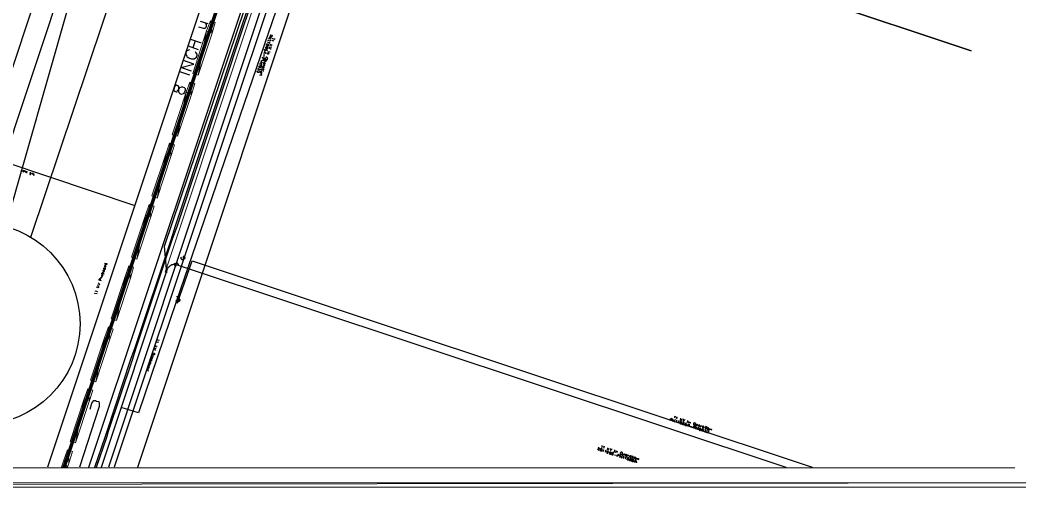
# Model space of a CAD drawing. Header units: inches. Extents: x 5 to 844, y 8 to 596.
# Drawn here: x 483.5 to 722.6, y 8.1 to 119.9 of the extents above; entities that cross this region are included whole.
import ezdxf

# ---------------------------------------------------------------- set-up
doc = ezdxf.new("R2010")
doc.units = ezdxf.units.IN
doc.header["$MEASUREMENT"] = 0
doc.layers.add('PDF_Geometry', color=7, linetype='Continuous')

msp = doc.modelspace()

# ---------------------------------------------------------------- linework, layer by layer
at = {"layer": 'PDF_Geometry', "lineweight": 25}
for points in [[(641.43, 591.67), (469.15, 70.85)], [(486.12, 67.9), (662, 591.67)], [(711.15, 112.49), (561.46, 162.39), (645.41, 414.77), (735.02, 384.94), (645.41, 414.77), (696.84, 569.04), (735.02, 556.32), (696.84, 569.04), (704.29, 591.67)], [(511.7, 12.87), (561.46, 162.39), (711.15, 112.49)], [(526.62, 119.58), (528.42, 119.07)], [(526.62, 119.58), (528.42, 119.07)], [(526.23, 118.29), (527.39, 117.91), (527.77, 117.91), (528.03, 118.17), (528.16, 118.42), (528.16, 118.81), (527.9, 119.19)], [(526.23, 118.29), (527.39, 117.91), (527.77, 117.91), (528.03, 118.17), (528.16, 118.42), (528.16, 118.81), (527.9, 119.19)], [(524.3, 115.34), (526.87, 114.44)], [(524.3, 115.34), (526.87, 114.44)], [(524.95, 113.28), (525.46, 114.95)], [(524.95, 113.28), (525.46, 114.95)], [(543.33, 115.08), (543.33, 114.95), (543.33, 114.82), (542.82, 114.95)], [(543.33, 115.59), (542.94, 115.34)], [(543.07, 115.85), (543.59, 115.59)], [(543.33, 116.37), (543.84, 116.24), (543.72, 115.98), (543.72, 115.85), (543.59, 115.85), (543.46, 115.98), (543.46, 116.11), (543.59, 116.37)], [(543.46, 115.21), (543.33, 115.72)], [(544.1, 114.95), (544.23, 114.82), (543.72, 114.95)], [(544.36, 115.47), (544.36, 115.34), (544.36, 115.21), (543.84, 115.47)], [(524.05, 112.77), (523.79, 112.64), (523.53, 112.51), (523.27, 112.38), (523.15, 111.87), (523.15, 111.61), (523.4, 111.22), (523.53, 111.09), (523.92, 110.84), (524.43, 110.58), (524.82, 110.58), (525.2, 110.58), (525.46, 110.84), (525.72, 110.97), (525.85, 111.48), (525.85, 111.74), (525.59, 112.12), (525.46, 112.25)], [(524.05, 112.77), (523.79, 112.64), (523.53, 112.51), (523.27, 112.38), (523.15, 111.87), (523.15, 111.61), (523.4, 111.22), (523.53, 111.09), (523.92, 110.84), (524.43, 110.58), (524.82, 110.58), (525.2, 110.58), (525.46, 110.84), (525.72, 110.97), (525.85, 111.48), (525.85, 111.74), (525.59, 112.12), (525.46, 112.25)], [(526.23, 112.77), (523.79, 113.67)], [(526.23, 112.77), (523.79, 113.67)], [(541.92, 112.38), (542.43, 111.99), (541.79, 111.87)], [(542.56, 112.51), (542.69, 112.77), (542.43, 112.89), (542.43, 112.77), (542.43, 112.64), (542.3, 112.51), (542.17, 112.51), (542.04, 112.64), (542.04, 112.77), (542.17, 112.89), (542.3, 113.02)], [(542.82, 113.28), (542.82, 113.41), (542.69, 113.41), (542.56, 113.28), (542.56, 113.15), (542.43, 113.15), (542.3, 113.15), (542.3, 113.28), (542.3, 113.41), (542.43, 113.54), (542.56, 113.54), (542.56, 113.41), (542.56, 113.28), (542.56, 113.15), (542.56, 113.02), (542.69, 113.02), (542.82, 113.15), (542.82, 113.28)], [(542.94, 113.67), (543.07, 113.92), (542.82, 114.05), (542.82, 113.92), (542.82, 113.79), (542.69, 113.67), (542.56, 113.79), (542.43, 113.92), (542.56, 114.05), (542.56, 114.18), (542.69, 114.18)], [(543.2, 114.57), (543.2, 114.44), (543.2, 114.31), (542.69, 114.57)], [(542.82, 112.38), (543.33, 112.25)], [(543.72, 113.41), (543.07, 113.28), (543.59, 112.89)], [(543.59, 113.92), (543.2, 113.79)], [(543.33, 114.05), (543.84, 113.92)], [(543.59, 113.67), (543.46, 114.05)], [(524.56, 107.62), (521.99, 108.52), (525.07, 109.29), (522.63, 110.19)], [(524.56, 107.62), (521.99, 108.52), (525.07, 109.29), (522.63, 110.19)], [(541.27, 110.32), (541.79, 110.19), (541.14, 110.07), (541.53, 109.68), (541.14, 109.81)], [(541.4, 110.97), (541.92, 110.84), (541.92, 110.45), (541.79, 110.45), (541.66, 110.45), (541.66, 110.58), (541.66, 110.84)], [(541.92, 111.61), (541.79, 111.09)], [(541.92, 110.45), (542.43, 110.19), (542.3, 110.19)], [(542.04, 112.25), (542.04, 111.99)], [(542.43, 110.19), (542.43, 110.07), (542.3, 110.07), (542.3, 109.94), (542.17, 109.94), (542.04, 109.94), (542.04, 110.07), (542.04, 110.19), (542.04, 110.32), (542.17, 110.32)], [(542.82, 110.71), (542.69, 110.84), (542.56, 110.97), (542.43, 110.97), (542.3, 110.84), (542.17, 110.71), (542.17, 110.58), (542.3, 110.58), (542.3, 110.45), (542.43, 110.45), (542.56, 110.45), (542.69, 110.45), (542.69, 110.58), (542.82, 110.71)], [(542.94, 112.12), (542.94, 111.99), (542.94, 111.87), (542.94, 111.74), (542.82, 111.74), (542.56, 111.87)], [(542.69, 112.12), (543.07, 111.99)], [(540.89, 107.62), (540.76, 107.24), (540.63, 107.49), (540.63, 107.37), (540.5, 107.37), (540.37, 107.37), (540.24, 107.49), (540.24, 107.62), (540.37, 107.62), (540.37, 107.75), (540.5, 107.75)], [(541.02, 108.14), (541.02, 107.88), (540.89, 108.14), (540.76, 108.01), (540.76, 107.88), (540.63, 107.88), (540.5, 108.01), (540.5, 108.14), (540.5, 108.27), (540.63, 108.39)], [(541.27, 108.65), (541.27, 108.78), (541.14, 108.91), (541.14, 108.78), (541.02, 108.78), (541.02, 108.65), (540.89, 108.52), (540.76, 108.52), (540.76, 108.65), (540.76, 108.78), (540.76, 108.91), (540.89, 108.91), (540.89, 109.04), (541.02, 108.91), (541.02, 108.78), (541.02, 108.65), (541.02, 108.52), (541.14, 108.52), (541.27, 108.65)], [(541.4, 109.29), (541.4, 109.42), (541.27, 109.55), (541.14, 109.55), (541.02, 109.55), (540.89, 109.42), (540.89, 109.29), (541.02, 109.17), (541.14, 109.04), (541.27, 109.04), (541.4, 109.17), (541.4, 109.29)], [(541.92, 108.01), (541.4, 108.14), (541.27, 108.14), (541.27, 108.01)], [(541.53, 107.75), (541.27, 107.88)], [(541.4, 108.52), (541.79, 108.39), (541.66, 108.39)], [(541.79, 108.39), (541.79, 108.52), (541.92, 108.52), (541.92, 108.65), (541.79, 108.78), (541.66, 108.78), (541.53, 108.78), (541.53, 108.65), (541.53, 108.52), (541.53, 108.39)], [(541.66, 109.17), (542.04, 109.17)], [(541.66, 108.14), (541.66, 107.88)], [(541.66, 107.62), (541.79, 107.62), (541.66, 107.62)], [(542.04, 109.68), (541.92, 109.29), (542.04, 109.29), (542.17, 109.42), (542.17, 109.55), (542.17, 109.68), (542.04, 109.68), (541.92, 109.68), (541.79, 109.68), (541.79, 109.55), (541.79, 109.42)], [(541.92, 109.17), (542.04, 109.04), (542.04, 108.91), (541.92, 108.91)], [(524.17, 106.72), (521.73, 107.49)], [(524.17, 106.72), (521.73, 107.49)], [(541.14, 106.98), (541.27, 106.85), (541.27, 106.72), (541.14, 106.59), (540.89, 106.72)], [(541.4, 107.37), (541.4, 107.49), (541.27, 107.49), (541.14, 107.49), (541.02, 107.37), (541.02, 107.24), (541.14, 107.24), (541.14, 107.11), (541.27, 107.11), (541.4, 107.24), (541.4, 107.37)], [(541.02, 106.98), (541.27, 106.98)], [(520.32, 103.38), (520.32, 102.99), (520.57, 102.87), (520.83, 102.74), (521.09, 102.74), (521.22, 102.99), (521.47, 103.38), (521.73, 103.77), (522.12, 103.89), (522.37, 103.89), (522.76, 103.77), (522.89, 103.64), (523.02, 103.51), (523.02, 102.99), (522.89, 102.61), (522.63, 102.22), (522.5, 102.22), (522.12, 102.09), (521.86, 102.22), (521.6, 102.48), (521.47, 102.74), (521.47, 103.12), (521.47, 103.64), (521.47, 104.02), (521.22, 104.15), (520.96, 104.28), (520.7, 104.15), (520.45, 103.89), (520.32, 103.38)], [(520.32, 103.38), (520.32, 102.99), (520.57, 102.87), (520.83, 102.74), (521.09, 102.74), (521.22, 102.99), (521.47, 103.38), (521.73, 103.77), (522.12, 103.89), (522.37, 103.89), (522.76, 103.77), (522.89, 103.64), (523.02, 103.51), (523.02, 102.99), (522.89, 102.61), (522.63, 102.22), (522.5, 102.22), (522.12, 102.09), (521.86, 102.22), (521.6, 102.48), (521.47, 102.74), (521.47, 103.12), (521.47, 103.64), (521.47, 104.02), (521.22, 104.15), (520.96, 104.28), (520.7, 104.15), (520.45, 103.89), (520.32, 103.38)], [(484.06, 83.58), (483.93, 83.84), (483.68, 83.71)], [(483.93, 83.84), (483.93, 84.1)], [(484.7, 83.84), (484.32, 83.45), (484.32, 83.97)], [(484.58, 83.71), (484.32, 83.84)], [(485.09, 83.2), (485.09, 83.71), (484.96, 83.32), (484.96, 83.71), (484.7, 83.45)], [(485.86, 83.07), (485.86, 82.94), (485.99, 82.94), (486.12, 83.07), (486.12, 83.2), (486.12, 83.32), (485.99, 83.32), (485.86, 83.32), (485.86, 83.2), (485.99, 83.2), (485.99, 83.07), (486.12, 83.07), (486.12, 83.2)], [(486.63, 83.2), (486.25, 83.07)], [(486.38, 83.32), (486.5, 82.94)], [(486.89, 82.68), (486.89, 82.68), (486.76, 82.68), (486.89, 83.07)], [(503.35, 59.93), (503.35, 59.8), (503.47, 59.67), (503.6, 59.67), (503.73, 59.8), (503.73, 59.93), (503.73, 60.05), (503.6, 60.05), (503.47, 60.05), (503.35, 59.93)], [(503.6, 60.57), (503.47, 60.44), (503.47, 60.31), (503.6, 60.31), (503.73, 60.44), (503.73, 60.57), (503.86, 60.57), (503.86, 60.44), (503.86, 60.31), (503.86, 60.18), (503.73, 60.18)], [(503.73, 61.73), (504.25, 61.6), (504.25, 61.47), (504.25, 61.34), (504.12, 61.34), (503.99, 61.34), (503.86, 61.34), (503.86, 61.47), (503.86, 61.6), (503.99, 61.6), (503.99, 61.73)], [(503.73, 60.83), (503.86, 61.08), (503.86, 61.21), (503.86, 61.08), (503.73, 61.08), (503.73, 60.95), (503.73, 60.83), (503.86, 60.7), (503.86, 60.83), (503.99, 60.83), (504.12, 60.95), (503.99, 61.08)], [(502.96, 57.48), (502.45, 57.61), (502.45, 57.87), (502.57, 58), (502.7, 58), (502.7, 57.87), (502.7, 57.48)], [(502.83, 58.25), (502.83, 58.38)], [(503.09, 58.13), (502.83, 58.25), (502.96, 58.13)], [(502.96, 58.77), (502.96, 58.64), (503.09, 58.51), (503.22, 58.51), (503.22, 58.64), (503.35, 58.64), (503.35, 58.77), (503.35, 58.9), (503.22, 58.9), (503.09, 58.9), (502.96, 58.77)], [(503.09, 59.15), (503.09, 59.28), (503.22, 59.41), (503.35, 59.54), (503.35, 59.41), (503.47, 59.41), (503.47, 59.28), (503.47, 59.15), (503.35, 59.03)], [(503.6, 59.03), (503.09, 59.15), (503.22, 59.15)], [(501.55, 54.91), (501.55, 55.04), (502.06, 54.91)], [(502.32, 55.81), (501.8, 55.94)], [(502.06, 56.45), (502.57, 56.58), (502.19, 56.97)], [(502.06, 56.2), (502.19, 55.81)], [(502.19, 55.94), (502.45, 56.07)], [(501.42, 54.4), (501.42, 54.4), (501.42, 54.53), (501.93, 54.4)], [(516.72, 43.34), (516.72, 43.21), (516.2, 43.34)], [(516.07, 41.28), (515.56, 41.16), (515.95, 40.77)], [(515.95, 41.8), (515.69, 41.67)], [(515.82, 41.93), (516.33, 41.8)], [(516.07, 41.54), (515.95, 41.93)], [(516.59, 42.83), (516.59, 42.7), (516.07, 42.83)], [(515.05, 38.58), (514.53, 38.71)], [(514.92, 38.58), (514.92, 38.46), (514.92, 38.33), (514.79, 38.2), (514.66, 38.2), (514.66, 38.33), (514.66, 38.46), (514.66, 38.58), (514.79, 38.58)], [(515.17, 38.97), (515.17, 39.1), (515.05, 39.23), (514.92, 39.23), (514.92, 39.1), (514.79, 39.1), (514.79, 38.97), (514.79, 38.84), (514.92, 38.84), (515.05, 38.84), (515.17, 38.84), (515.17, 38.97)], [(515.05, 39.61), (515.3, 39.48), (515.17, 39.61)], [(515.17, 40.26), (515.69, 40.13), (515.69, 39.87), (515.56, 39.74), (515.43, 39.74), (515.3, 39.87), (515.43, 40.13)], [(515.3, 39.48), (515.3, 39.36), (515.3, 39.23)], [(514.27, 35.88), (513.76, 36.14)], [(514.02, 36.01), (514.15, 36.01), (514.15, 36.14), (514.15, 36.27), (514.15, 36.4), (514.02, 36.4), (513.89, 36.4), (513.89, 36.27), (513.89, 36.14)], [(514.27, 36.91), (514.15, 36.66), (514.27, 36.53), (514.27, 36.66), (514.4, 36.66), (514.4, 36.78), (514.4, 36.91), (514.27, 36.91), (514.15, 36.91), (514.02, 36.91), (514.02, 36.78), (514.02, 36.66)], [(514.4, 37.17), (514.53, 37.17), (514.53, 37.3), (514.53, 37.43), (514.4, 37.43), (514.4, 37.17), (514.27, 37.17), (514.15, 37.17), (514.27, 37.3), (514.27, 37.43), (514.4, 37.56)], [(514.79, 37.81), (514.79, 37.94), (514.66, 38.07), (514.53, 38.07), (514.53, 37.94), (514.4, 37.94), (514.4, 37.81), (514.4, 37.68), (514.53, 37.68), (514.66, 37.68), (514.79, 37.68), (514.79, 37.81)], [(639.11, 24.06), (639.24, 24.57), (639.63, 24.44), (639.63, 24.31), (639.75, 24.31), (639.63, 24.18), (639.5, 24.18), (639.24, 24.31)], [(639.75, 23.8), (639.88, 24.31)], [(640.4, 24.18), (639.88, 23.93)], [(640.01, 24.06), (640.14, 23.67)], [(640.14, 24.96), (640.14, 24.96), (640.27, 25.08), (640.14, 24.57)], [(640.53, 24.83), (640.65, 24.83), (640.78, 24.83), (640.53, 24.44)], [(640.53, 24.06), (640.65, 24.06), (640.53, 23.54)], [(641.04, 23.8), (641.17, 23.93), (641.04, 23.41)], [(641.55, 24.06), (641.68, 24.57)], [(641.94, 24.31), (641.55, 24.18)], [(641.68, 24.18), (641.81, 23.93)], [(642.2, 24.44), (642.2, 23.8), (642.71, 24.31)], [(643.22, 23.54), (643.35, 24.06)], [(641.94, 23.67), (641.55, 23.8), (641.43, 23.54), (641.55, 23.54), (641.68, 23.54), (641.81, 23.54), (641.81, 23.41), (641.81, 23.28), (641.68, 23.16), (641.55, 23.16), (641.55, 23.28), (641.43, 23.28), (641.43, 23.41)], [(642.33, 23.54), (642.2, 23.54), (642.07, 23.41), (642.2, 23.41), (642.33, 23.28), (642.45, 23.16), (642.45, 23.03), (642.33, 23.03), (642.2, 23.03), (642.07, 23.03), (642.07, 23.16), (641.94, 23.16), (642.07, 23.28), (642.2, 23.28), (642.33, 23.28), (642.45, 23.28), (642.45, 23.41), (642.45, 23.54), (642.33, 23.54)], [(643.1, 23.28), (642.84, 23.41), (642.71, 23.16), (642.84, 23.16), (642.97, 23.16), (642.97, 23.03), (643.1, 23.03), (643.1, 22.9), (642.97, 22.77), (642.84, 22.77), (642.71, 22.77), (642.58, 22.9), (642.58, 23.03)], [(643.22, 22.64), (643.61, 23.16), (643.61, 22.51)], [(643.35, 22.77), (643.61, 22.77)], [(643.48, 23.41), (643.48, 23.8)], [(643.48, 23.67), (643.61, 23.67), (643.74, 23.67), (643.87, 23.67), (643.87, 23.54), (643.74, 23.28)], [(643.87, 22.64), (644.38, 22.51)], [(644.9, 23.54), (644.77, 23.41), (644.64, 23.41), (644.64, 23.28), (644.64, 23.16), (644.64, 23.03), (644.77, 23.03), (644.9, 22.9), (645.02, 23.03), (645.15, 23.03), (645.15, 23.16), (645.15, 23.28), (645.15, 23.41), (645.02, 23.41), (644.9, 23.54)], [(644.64, 22.26), (644.77, 22.64), (645.02, 22.64), (645.15, 22.51), (645.15, 22.38), (645.02, 22.38), (644.64, 22.38)], [(645.15, 22.64), (645.28, 23.16), (645.41, 23.16), (645.54, 23.16), (645.54, 23.03), (645.67, 23.03), (645.67, 22.9), (645.54, 22.77), (645.41, 22.77), (645.28, 22.77), (645.28, 22.9)], [(645.28, 22), (645.41, 22.51), (645.54, 21.87), (645.92, 22.38), (645.67, 21.87)], [(645.92, 22.9), (646.18, 22.77), (646.18, 22.9), (646.05, 22.9), (645.92, 22.9), (645.8, 22.77), (645.92, 22.64), (646.05, 22.51), (646.18, 22.64)], [(646.31, 22.13), (646.18, 22.26), (646.18, 22.13), (646.05, 22), (646.05, 21.87), (646.05, 21.74), (646.18, 21.74), (646.18, 21.61), (646.31, 21.61), (646.44, 21.74), (646.44, 21.87), (646.44, 22), (646.44, 22.13), (646.31, 22.13)], [(646.31, 22.51), (646.44, 22.77), (646.44, 22.64)], [(646.44, 22.77), (646.57, 22.77), (646.7, 22.77)], [(646.82, 22), (646.7, 22), (646.7, 21.87), (646.82, 21.87), (646.95, 21.74), (647.08, 21.61), (647.08, 21.48), (646.95, 21.48), (646.82, 21.48), (646.7, 21.48), (646.57, 21.61), (646.57, 21.74), (646.7, 21.74), (646.82, 21.74), (646.95, 21.74), (647.08, 21.74), (647.08, 21.87), (646.95, 22), (646.82, 22)], [(647.08, 22.26), (647.21, 22.51), (647.08, 22.51), (647.08, 22.64), (646.95, 22.64), (646.82, 22.64), (646.82, 22.51), (646.82, 22.38), (646.82, 22.26), (646.95, 22.26), (647.08, 22.26)], [(647.34, 21.87), (647.72, 21.74), (647.47, 21.61), (647.6, 21.61), (647.6, 21.48), (647.6, 21.36), (647.6, 21.23), (647.47, 21.23), (647.34, 21.36), (647.21, 21.36), (647.21, 21.48)], [(647.6, 22.64), (647.47, 22.26), (647.47, 22.13), (647.6, 22.13)], [(647.47, 22.51), (647.6, 22.38)], [(647.85, 22.38), (647.72, 22)], [(647.85, 22.51), (647.98, 22.51), (647.85, 22.51)], [(647.98, 21.61), (648.37, 21.48), (648.11, 21.36), (648.24, 21.36), (648.24, 21.23), (648.24, 21.1), (648.11, 21.1), (647.98, 21.1), (647.85, 21.1), (647.85, 21.23)], [(648.24, 22.26), (648.11, 22.26), (648.11, 22.13), (647.98, 22.13), (647.98, 22), (648.11, 21.87), (648.24, 21.87), (648.37, 21.87), (648.37, 22), (648.37, 22.13), (648.24, 22.26)], [(648.5, 21.74), (648.62, 22.13)], [(648.62, 22), (648.75, 22), (648.88, 22), (649.01, 21.87), (648.88, 21.61)], [(622.27, 17.24), (622.27, 17.37), (622.14, 17.37), (622.01, 17.5), (621.88, 17.5), (621.88, 17.37), (621.75, 17.37), (621.88, 17.37), (621.88, 17.24), (622.01, 17.11), (622.14, 17.11), (622.14, 16.98), (622.01, 16.86), (621.88, 16.98), (621.75, 16.98), (621.75, 17.11)], [(622.91, 17.11), (622.78, 17.11), (622.78, 17.24), (622.65, 17.24), (622.53, 17.24), (622.4, 17.24), (622.4, 17.11), (622.53, 16.98), (622.65, 16.98), (622.78, 16.86), (622.78, 16.73), (622.65, 16.73), (622.53, 16.73), (622.4, 16.73), (622.4, 16.86), (622.27, 16.86)], [(622.65, 18.01), (622.65, 18.01), (622.78, 18.01), (622.65, 17.5)], [(623.04, 16.98), (623.17, 16.98), (623.04, 16.6)], [(623.17, 17.76), (623.3, 17.88), (623.17, 17.37)], [(623.55, 16.86), (623.68, 16.86), (623.55, 16.34)], [(624.07, 16.98), (624.2, 17.5)], [(624.45, 17.24), (624.07, 17.11)], [(624.2, 17.24), (624.33, 16.98)], [(624.71, 17.37), (624.84, 16.86), (625.23, 17.24)], [(625.74, 16.47), (625.87, 16.98)], [(624.33, 16.6), (624.33, 16.73), (624.2, 16.73), (624.07, 16.73), (623.94, 16.6), (623.94, 16.47), (623.94, 16.34), (623.94, 16.21), (624.07, 16.21), (624.2, 16.21), (624.33, 16.34), (624.2, 16.47), (624.07, 16.47), (623.94, 16.47)], [(624.84, 16.47), (624.71, 16.47), (624.58, 16.47), (624.58, 16.34), (624.58, 16.21), (624.58, 16.08), (624.58, 15.96), (624.71, 15.96), (624.84, 15.96), (624.84, 16.08), (624.97, 16.08), (624.97, 16.21), (624.97, 16.34), (624.97, 16.47), (624.84, 16.47)], [(625.61, 16.21), (625.48, 16.34), (625.35, 16.34), (625.23, 16.21), (625.1, 16.21), (625.1, 16.08), (625.1, 15.96), (625.1, 15.83), (625.23, 15.83), (625.35, 15.83), (625.48, 15.83), (625.48, 15.96), (625.48, 16.08), (625.35, 16.08), (625.23, 16.08), (625.1, 16.08)], [(625.74, 15.83), (626.25, 15.7)], [(626, 16.34), (626.13, 16.73), (626, 16.6)], [(626.13, 16.73), (626.25, 16.73), (626.38, 16.6), (626.38, 16.47), (626.25, 16.34)], [(626.38, 15.44), (626.64, 15.96), (626.9, 15.83), (627.03, 15.83), (627.03, 15.7), (627.03, 15.57), (626.9, 15.57), (626.77, 15.57), (626.51, 15.7)], [(627.03, 15.18), (627.28, 15.7)], [(627.41, 16.47), (627.28, 16.47), (627.28, 16.34), (627.15, 16.21), (627.15, 16.08), (627.28, 15.96), (627.41, 15.96), (627.54, 15.96), (627.67, 15.96), (627.67, 16.08), (627.67, 16.21), (627.67, 16.34), (627.54, 16.47), (627.41, 16.47)], [(627.67, 15.57), (627.15, 15.31)], [(627.28, 15.44), (627.54, 15.06)], [(627.67, 15.57), (627.93, 16.08), (628.05, 16.08), (628.18, 16.08), (628.18, 15.96), (628.18, 15.83), (628.05, 15.7), (627.93, 15.7), (627.8, 15.83)], [(627.8, 15.44), (627.93, 15.44), (628.05, 15.44), (627.8, 14.93)], [(628.31, 15.18), (628.44, 15.18), (628.57, 15.31), (628.31, 14.8)], [(628.44, 15.83), (628.83, 15.7), (628.83, 15.83), (628.7, 15.83), (628.57, 15.96), (628.44, 15.83), (628.44, 15.7), (628.44, 15.57), (628.57, 15.57), (628.7, 15.57)], [(629.21, 15.06), (628.95, 15.18), (628.83, 14.93), (628.95, 14.93), (629.08, 14.93), (629.21, 14.8), (629.21, 14.67), (629.08, 14.67), (629.08, 14.54), (628.95, 14.54), (628.83, 14.67), (628.7, 14.67), (628.7, 14.8)], [(628.95, 15.44), (628.95, 15.83)], [(628.95, 15.57), (628.95, 15.7), (629.08, 15.7), (629.21, 15.7)], [(629.73, 15.57), (629.6, 15.57), (629.47, 15.57), (629.34, 15.44), (629.34, 15.31), (629.47, 15.31), (629.47, 15.18), (629.6, 15.18), (629.73, 15.31)], [(629.6, 14.93), (629.47, 14.93), (629.47, 14.8), (629.47, 14.67), (629.6, 14.67), (629.73, 14.67), (629.73, 14.54), (629.73, 14.41), (629.6, 14.41), (629.47, 14.41), (629.34, 14.41), (629.34, 14.54), (629.34, 14.67), (629.47, 14.67), (629.6, 14.67), (629.73, 14.67), (629.85, 14.67), (629.85, 14.8), (629.73, 14.93), (629.6, 14.93)], [(629.6, 15.18), (629.73, 15.57), (629.73, 15.44)], [(630.37, 14.67), (630.11, 14.8), (629.98, 14.54), (630.11, 14.54), (630.24, 14.54), (630.37, 14.41), (630.37, 14.28), (630.24, 14.16), (630.11, 14.16), (629.98, 14.16), (629.98, 14.28), (629.85, 14.41)], [(630.11, 15.57), (629.98, 15.18), (629.98, 15.06), (630.11, 15.06)], [(629.98, 15.44), (630.24, 15.31)], [(630.37, 15.31), (630.37, 14.93)], [(630.5, 15.44), (630.5, 15.44)], [(630.5, 14.03), (630.88, 14.54), (631.01, 13.9)], [(630.75, 15.18), (630.63, 15.18), (630.63, 15.06), (630.63, 14.93), (630.63, 14.8), (630.75, 14.8), (630.88, 14.8), (631.01, 14.93), (631.01, 15.06), (630.88, 15.06), (630.88, 15.18), (630.75, 15.18)], [(631.14, 14.67), (631.27, 15.06)], [(631.14, 14.93), (631.27, 14.93), (631.4, 14.93), (631.53, 14.93), (631.53, 14.8), (631.4, 14.54)], [(630.63, 14.16), (630.88, 14.16)]]:
    msp.add_lwpolyline(points, dxfattribs=at)
at = {"layer": 'PDF_Geometry', "color": 3, "lineweight": 25}
for points in [[(697.35, 591.67), (690.54, 571.1), (681.02, 542.94), (639.11, 416.95), (555.16, 164.58), (548.34, 144.26), (504.63, 12.87)], [(698.77, 591.67), (682.31, 542.43), (549.63, 143.75), (506.05, 12.87)], [(501.42, 12.87), (503.86, 20.07), (504.37, 21.48), (510.03, 38.71), (511.06, 41.54), (519.67, 67.25), (520.7, 70.6), (536.64, 118.68), (537.54, 121.25), (556.19, 177.05), (557.47, 180.91), (574.7, 232.85), (576.37, 237.86), (584.86, 263.19), (587.04, 269.87), (597.46, 301.11), (599.13, 306.13), (619.83, 368.48)], [(501.8, 12.87), (504.25, 20.07), (504.63, 21.48), (510.42, 38.58), (511.32, 41.41), (519.93, 67.25), (521.09, 70.47), (537.03, 118.55), (537.93, 121.12), (556.44, 176.92), (557.73, 180.78), (575.09, 232.72), (576.63, 237.73), (585.11, 263.06), (587.3, 269.74), (597.71, 300.98), (599.38, 306), (620.21, 368.35)], [(585.63, 270.26), (541.4, 137.32), (541.02, 133.98), (518, 65.71), (518.52, 59.41)], [(500, 12.87), (540.63, 134.75), (467.09, 158.28)], [(557.21, 158.66), (520.83, 52.47)], [(510.8, 75.48), (459.89, 92.58)], [(520.83, 52.47), (521.22, 52.21), (524.69, 62.24), (570.2, 47.07), (673.05, 12.87)], [(502.96, 12.87), (518.77, 60.31), (518.9, 60.44), (518.9, 60.57), (519.03, 60.7), (519.16, 60.83), (519.29, 60.95), (519.42, 61.08), (519.55, 61.21), (519.67, 61.21), (519.8, 61.34), (519.93, 61.34), (520.06, 61.34), (520.19, 61.47), (520.32, 61.47), (520.57, 61.47), (520.7, 61.47), (520.83, 61.34), (521.35, 61.21), (666.75, 12.87)], [(520.83, 52.47), (511.83, 25.86), (507.72, 27.14)], [(500.26, 26.76), (500.65, 28.17), (501.16, 28.81), (501.55, 28.81), (501.8, 28.68), (502.32, 28.56), (502.45, 28.17), (502.45, 27.4), (497.69, 12.87)]]:
    msp.add_lwpolyline(points, dxfattribs=at)
at = {"layer": 'PDF_Geometry', "color": 252, "lineweight": 20, "true_color": 0x989898}
msp.add_lwpolyline([(704.29, 591.67), (696.84, 569.04), (645.41, 414.76), (561.46, 162.39), (511.7, 12.87)], dxfattribs=at)
at = {"layer": 'PDF_Geometry', "color": 1, "lineweight": 20}
msp.add_lwpolyline([(518.26, 59.54), (553.36, 165.09), (590.64, 277.2)], dxfattribs=at)
at = {"layer": 'PDF_Geometry', "color": 252, "lineweight": 25, "true_color": 0x989898}
for points in [[(542.82, 171.13), (490.1, 12.87)], [(503.86, 159.43), (468.89, 54.4)], [(474.68, 51.83), (500.39, 141.69)]]:
    msp.add_lwpolyline(points, dxfattribs=at)
at = {"layer": 'PDF_Geometry', "color": 3, "lineweight": 90}
msp.add_lwpolyline([(494.09, 12.87), (540.5, 152.11)], dxfattribs=at)
at = {"layer": 'PDF_Geometry', "color": 3, "lineweight": 0}
for points in [[(528.16, 117.27), (529.44, 116.75), (529.06, 119.71), (528.16, 117.27)], [(529.44, 116.75), (529.06, 119.71), (530.22, 119.32), (529.44, 116.75)], [(524.82, 107.11), (526.1, 106.72), (528.16, 117.27), (524.82, 107.11)], [(526.1, 106.72), (528.16, 117.27), (529.44, 116.75), (526.1, 106.72)], [(523.27, 102.61), (524.56, 102.09), (524.17, 105.05), (523.27, 102.61)], [(524.56, 102.09), (524.17, 105.05), (525.33, 104.67), (524.56, 102.09)], [(519.93, 92.45), (521.22, 92.07), (523.27, 102.61), (519.93, 92.45)], [(521.22, 92.07), (523.27, 102.61), (524.56, 102.09), (521.22, 92.07)], [(518.39, 87.82), (519.67, 87.44), (519.29, 90.4), (518.39, 87.82)], [(519.67, 87.44), (519.29, 90.4), (520.45, 90.01), (519.67, 87.44)], [(515.05, 77.8), (516.33, 77.28), (518.39, 87.82), (515.05, 77.8)], [(516.33, 77.28), (518.39, 87.82), (519.67, 87.44), (516.33, 77.28)], [(513.5, 73.17), (514.79, 72.78), (514.4, 75.74), (513.5, 73.17)], [(514.79, 72.78), (514.4, 75.74), (515.56, 75.35), (514.79, 72.78)], [(510.16, 63.14), (511.45, 62.63), (513.5, 73.17), (510.16, 63.14)], [(511.45, 62.63), (513.5, 73.17), (514.79, 72.78), (511.45, 62.63)], [(508.62, 58.51), (509.9, 58.13), (509.52, 61.08), (508.62, 58.51)], [(509.9, 58.13), (509.52, 61.08), (510.67, 60.7), (509.9, 58.13)], [(505.27, 48.35), (506.56, 47.97), (508.62, 58.51), (505.27, 48.35)], [(506.56, 47.97), (508.62, 58.51), (509.9, 58.13), (506.56, 47.97)], [(503.73, 43.85), (505.02, 43.47), (504.63, 46.43), (503.73, 43.85)], [(505.02, 43.47), (504.63, 46.43), (505.79, 45.91), (505.02, 43.47)], [(500.39, 33.7), (501.67, 33.31), (503.73, 43.85), (500.39, 33.7)], [(501.67, 33.31), (503.73, 43.85), (505.02, 43.47), (501.67, 33.31)], [(498.85, 29.2), (500.13, 28.81), (499.75, 31.64), (498.85, 29.2)], [(500.13, 28.81), (499.75, 31.64), (500.9, 31.26), (500.13, 28.81)], [(495.5, 19.04), (496.79, 18.66), (498.85, 29.2), (495.5, 19.04)], [(496.79, 18.66), (498.85, 29.2), (500.13, 28.81), (496.79, 18.66)], [(494.86, 16.98), (495.25, 14.03), (493.96, 14.54), (494.86, 16.98)], [(496.02, 16.6), (494.86, 16.98), (495.25, 14.03), (496.02, 16.6)], [(493.96, 14.54), (494.86, 12.87), (493.45, 12.87), (493.96, 14.54)], [(495.25, 14.03), (493.96, 14.54), (494.86, 12.87), (495.25, 14.03)]]:
    msp.add_lwpolyline(points, dxfattribs=at)
at = {"layer": 'PDF_Geometry', "color": 5, "lineweight": 25}
for points in [[(522.89, 62.63), (522.89, 62.75), (523.02, 63.01), (522.89, 63.14), (522.76, 63.27), (522.63, 63.27), (522.5, 63.27), (522.5, 63.14), (522.5, 62.75), (522.5, 62.63), (522.37, 62.5), (522.25, 62.5), (522.12, 62.75), (521.99, 62.88), (521.99, 63.01), (522.12, 63.14)], [(520.45, 61.73), (520.45, 61.6), (520.45, 61.34), (520.45, 61.21), (520.57, 61.08), (520.7, 60.95), (520.83, 61.08), (520.83, 61.21), (520.83, 61.6), (520.83, 61.73), (520.96, 61.85), (521.09, 61.85), (521.22, 61.6), (521.35, 61.47), (521.35, 61.21), (521.22, 61.21)]]:
    msp.add_lwpolyline(points, dxfattribs=at)
at = {"layer": 'PDF_Geometry', "color": 1, "lineweight": 25}
msp.add_lwpolyline([(520.96, 53.75), (521.6, 53.75), (521.22, 53.24), (521.47, 53.24), (521.6, 53.24), (521.6, 53.11), (521.73, 52.98), (521.73, 52.85), (521.6, 52.6), (521.47, 52.47), (521.35, 52.47), (521.09, 52.47), (520.96, 52.47), (520.83, 52.6), (520.83, 52.73)], dxfattribs=at)
at = {"layer": 'PDF_Geometry', "lineweight": 0}
for points in [[(10.56, 12.74), (721.57, 12.74)], [(6.31, 9.14), (5.16, 8.11), (738.11, 9.14), (6.31, 9.14)], [(5.16, 8.11), (738.11, 9.14), (738.11, 8.11), (5.16, 8.11)]]:
    msp.add_lwpolyline(points, dxfattribs=at)
at = {"layer": 'PDF_Geometry', "lineweight": 25}
msp.add_circle((473.69, 47.16), 24.16, dxfattribs=at)

doc.saveas('drawing.dxf')
